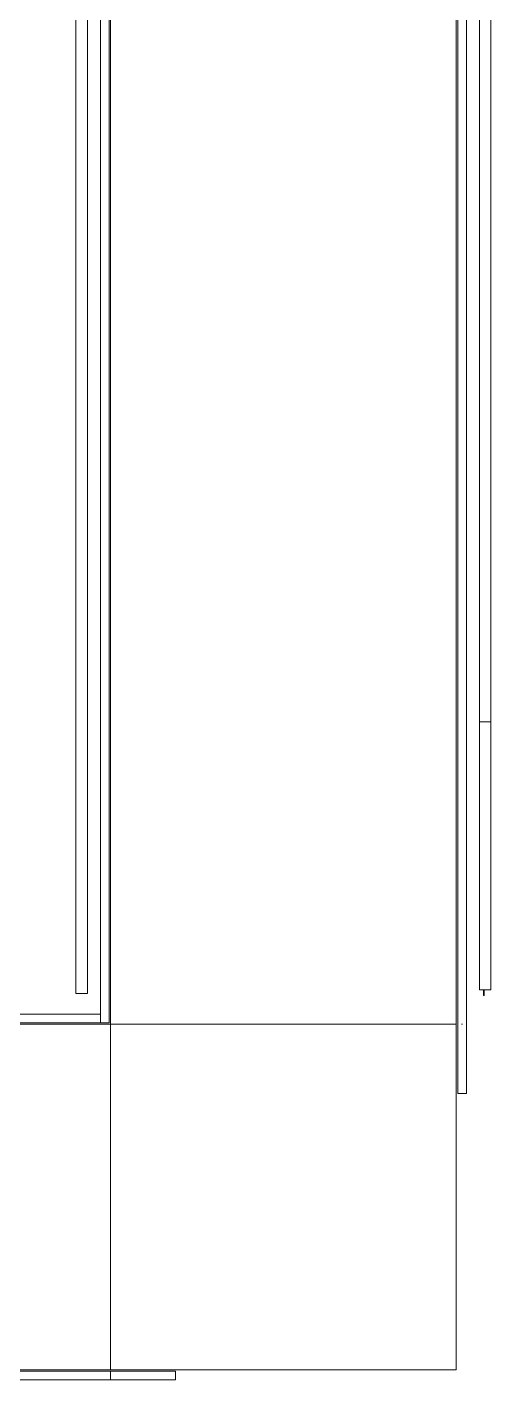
# Model space of a CAD drawing. Header units: inches. Extents: x -3803 to -1421, y -3454 to -210.
# Drawn here: x -3457.9 to -3377.4, y -1503.8 to -1268.9 of the extents above; entities that cross this region are included whole.
import ezdxf

# ---------------------------------------------------------------- set-up
doc = ezdxf.new("R2010")
doc.units = ezdxf.units.IN
doc.header["$MEASUREMENT"] = 0
for name, color, linetype, lineweight in [('A-FLOR', 192, 'Continuous', 13), ('A-FLOR-HRAL', 11, 'Continuous', 13), ('A-GLAZ-CURT', 52, 'Continuous', 13), ('A-GLAZ-CWMG', 51, 'Continuous', 13)]:
    doc.layers.add(name, color=color, linetype=linetype, lineweight=lineweight)

# ---------------------------------------------------------------- blocks, each defined once
blk = doc.blocks.new('Rectangular Mullion - 1_ H Guardrail Cap _mesh_-3135436-DIMENSION PLAN - LEVEL 2 _579_ - 2__ - CAD')
at = {"layer": 'A-GLAZ-CWMG', "lineweight": 9}
for p, q in [((-3449.4, -1436.69), (-3449.4, -1052.44)), ((-3447.4, -1052.44), (-3447.4, -1436.69)), ((-3449.4, -1436.69), (-3447.4, -1436.69))]:
    blk.add_line(p, q, dxfattribs=at)
blk = doc.blocks.new('Rectangular Mullion - 1_ H Guardrail Cap _mesh_-3135476-DIMENSION PLAN - LEVEL 2 _579_ - 2__ - CAD')
at = {"layer": 'A-GLAZ-CWMG', "lineweight": 9}
for p, q in [((-3449.4, -1436.69), (-3449.4, -1387.54)), ((-3447.4, -1387.54), (-3447.4, -1436.69)), ((-3449.4, -1436.69), (-3447.4, -1436.69))]:
    blk.add_line(p, q, dxfattribs=at)
blk = doc.blocks.new('Rectangular Mullion - 1_ H Guardrail Cap _mesh_-3135477-DIMENSION PLAN - LEVEL 2 _579_ - 2__ - CAD')
at = {"layer": 'A-GLAZ-CWMG', "lineweight": 9}
for p, q in [((-3449.4, -1387.54), (-3449.4, -1339.54)), ((-3447.4, -1339.54), (-3447.4, -1387.54))]:
    blk.add_line(p, q, dxfattribs=at)
blk = doc.blocks.new('Rectangular Mullion - 1_ H Guardrail Cap _mesh_-3133121-DIMENSION PLAN - LEVEL 2 _579_ - 2__ - CAD')
at = {"layer": 'A-GLAZ-CWMG', "lineweight": 9}
for p, q in [((-3449.4, -1339.54), (-3449.4, -1291.54)), ((-3447.4, -1291.54), (-3447.4, -1339.54))]:
    blk.add_line(p, q, dxfattribs=at)
blk = doc.blocks.new('System Panel - Perforated Metal 4-3985890-DIMENSION PLAN - LEVEL 2 _579_ - 2__ - CAD')
at = {"layer": 'A-GLAZ-CURT', "lineweight": 9}
for p, q in [((-186.12, -0.69), (-185.12, -0.69)), ((-186.12, -0.69), (-186.12, -0.81)), ((-185.12, -0.81), (-186.12, -0.81)), ((-185.12, -0.69), (-185.12, -0.81))]:
    blk.add_line(p, q, dxfattribs=at)
blk = doc.blocks.new('Rectangular Mullion - 1_ H Guardrail Cap _mesh_-3985868-DIMENSION PLAN - LEVEL 2 _579_ - 2__ - CAD')
at = {"layer": 'A-GLAZ-CWMG', "lineweight": 9}
for p, q in [((-3379.4, -1436.04), (-3379.4, -1065.8)), ((-3377.4, -1065.8), (-3377.4, -1436.04)), ((-3377.4, -1436.04), (-3379.4, -1436.04))]:
    blk.add_line(p, q, dxfattribs=at)
blk = doc.blocks.new('Rectangular Mullion - 1_ H Guardrail Cap _mesh_-3987811-DIMENSION PLAN - LEVEL 2 _579_ - 2__ - CAD')
at = {"layer": 'A-GLAZ-CWMG', "lineweight": 9}
for p, q in [((-3379.4, -1389.55), (-3379.4, -1341.05)), ((-3377.4, -1341.05), (-3377.4, -1389.55)), ((-3379.4, -1389.55), (-3377.4, -1389.55))]:
    blk.add_line(p, q, dxfattribs=at)
blk = doc.blocks.new('Rectangular Mullion - 1_ H Guardrail Cap _mesh_-3985985-DIMENSION PLAN - LEVEL 2 _579_ - 2__ - CAD')
at = {"layer": 'A-GLAZ-CWMG', "lineweight": 9}
for p, q in [((-3379.4, -1341.05), (-3379.4, -1293.05)), ((-3377.4, -1293.05), (-3377.4, -1341.05))]:
    blk.add_line(p, q, dxfattribs=at)
blk = doc.blocks.new('Rectangular Mullion - 1_ H Guardrail Cap _mesh_-3987799-DIMENSION PLAN - LEVEL 2 _579_ - 2__ - CAD')
at = {"layer": 'A-GLAZ-CWMG', "lineweight": 9}
blk.add_line((-0.5, 2), (-0.5, 0), dxfattribs=at)
blk = doc.blocks.new('Railing - Railing-3144202-DIMENSION PLAN - LEVEL 2 _579_ - 2__ - CAD')
at = {"layer": 'A-FLOR-HRAL', "lineweight": 9}
for p, q in [((-3445.15, -1059.52), (-3445.15, -1441.79)), ((-3443.65, -1441.79), (-3443.65, -1059.52))]:
    blk.add_line(p, q, dxfattribs=at)
at = {"layer": 'A-FLOR-HRAL', "lineweight": 9, "flags": 128}
blk.add_lwpolyline([(-3444.3, -1441.79), (-3444.4, -1441.79), (-3444.49, -1441.79)], dxfattribs=at)
blk = doc.blocks.new('Railing - Railing-3146174-DIMENSION PLAN - LEVEL 2 _579_ - 2__ - CAD')
at = {"layer": 'A-FLOR-HRAL', "lineweight": 9}
for p, q in [((-3383.15, -1064.77), (-3383.15, -1442.01)), ((-3381.65, -1442.01), (-3381.65, -1064.77)), ((-3383.15, -1442.01), (-3383.15, -1454.04)), ((-3381.65, -1454.04), (-3381.65, -1442.01)), ((-3382.3, -1454.04), (-3382.49, -1454.04))]:
    blk.add_line(p, q, dxfattribs=at)
blk.add_open_spline([(-3382.49, -1442.04), (-3382.46, -1442.04), (-3382.4, -1442.04), (-3382.34, -1442.04), (-3382.31, -1442.04)], degree=3, dxfattribs=at)
blk = doc.blocks.new('Handrail Type - Handrail_Internal_-3146866-DIMENSION PLAN - LEVEL 2 _579_ - 2__ - CAD')
at = {"layer": 'A-FLOR-HRAL', "lineweight": 9}
for p, q in [((-3383.15, -1064.77), (-3383.15, -1442.01)), ((-3381.65, -1442.01), (-3381.65, -1064.77)), ((-3383.15, -1442.01), (-3383.15, -1454.04)), ((-3381.65, -1454.04), (-3381.65, -1442.01)), ((-3382.3, -1454.04), (-3382.49, -1454.04))]:
    blk.add_line(p, q, dxfattribs=at)
blk.add_open_spline([(-3382.49, -1442.04), (-3382.46, -1442.04), (-3382.4, -1442.04), (-3382.34, -1442.04), (-3382.31, -1442.04)], degree=3, dxfattribs=at)
blk = doc.blocks.new('Handrail Type - Handrail_Internal_-V98-DIMENSION PLAN - LEVEL 2 _579_ - 2__ - CAD')
at = {"layer": 'A-FLOR-HRAL', "lineweight": 9}
for p, q in [((-3383.15, -1064.8), (-3383.15, -1442.04)), ((-3381.65, -1064.8), (-3381.65, -1442.04)), ((-3383.15, -1442.04), (-3383.15, -1454.04)), ((-3381.65, -1442.04), (-3381.65, -1454.04)), ((-3381.65, -1454.04), (-3383.15, -1454.04))]:
    blk.add_line(p, q, dxfattribs=at)
blk = doc.blocks.new('Handrail Type - Handrail_Internal_-3146938-DIMENSION PLAN - LEVEL 2 _579_ - 2__ - CAD')
at = {"layer": 'A-FLOR-HRAL', "lineweight": 9}
for p, q in [((-3445.15, -1059.52), (-3445.15, -1441.79)), ((-3443.65, -1441.79), (-3443.65, -1059.52))]:
    blk.add_line(p, q, dxfattribs=at)
at = {"layer": 'A-FLOR-HRAL', "lineweight": 9, "flags": 128}
blk.add_lwpolyline([(-3444.3, -1441.79), (-3444.4, -1441.79), (-3444.49, -1441.79)], dxfattribs=at)
blk = doc.blocks.new('Handrail Type - Handrail_Internal_-V99-DIMENSION PLAN - LEVEL 2 _579_ - 2__ - CAD')
at = {"layer": 'A-FLOR-HRAL', "lineweight": 9}
for p, q in [((-3445.15, -1441.79), (-3445.15, -1059.55)), ((-3443.65, -1441.79), (-3443.65, -1059.55)), ((-3445.15, -1441.79), (-3443.65, -1441.79))]:
    blk.add_line(p, q, dxfattribs=at)
blk = doc.blocks.new('Railing - Railing-4032774-DIMENSION PLAN - LEVEL 2 _579_ - 2__ - CAD')
at = {"layer": 'A-FLOR-HRAL', "lineweight": 9}
for p, q in [((-3635.36, -1440.29), (-3646.65, -1440.29)), ((-3646.65, -1441.79), (-3646.65, -1440.29)), ((-3646.65, -1441.79), (-3635.36, -1441.79)), ((-3617.65, -1440.29), (-3635.36, -1440.29)), ((-3635.36, -1441.79), (-3617.65, -1441.79)), ((-3445.15, -1440.29), (-3617.65, -1440.29)), ((-3617.65, -1441.79), (-3445.15, -1441.79))]:
    blk.add_line(p, q, dxfattribs=at)
at = {"layer": 'A-FLOR-HRAL', "lineweight": 9, "flags": 128}
for points in [[(-3617.65, -1441.79), (-3617.65, -1441.77), (-3617.65, -1441.69), (-3617.65, -1441.57), (-3617.65, -1441.42), (-3617.65, -1441.24), (-3617.65, -1441.04), (-3617.65, -1440.85), (-3617.65, -1440.67), (-3617.65, -1440.51), (-3617.65, -1440.39), (-3617.65, -1440.32), (-3617.65, -1440.29)], [(-3617.65, -1440.29), (-3617.65, -1440.32), (-3617.65, -1440.39), (-3617.65, -1440.51), (-3617.65, -1440.67), (-3617.65, -1440.85), (-3617.65, -1441.04), (-3617.65, -1441.24), (-3617.65, -1441.42), (-3617.65, -1441.57), (-3617.65, -1441.69), (-3617.65, -1441.77), (-3617.65, -1441.79)]]:
    blk.add_lwpolyline(points, dxfattribs=at)
at = {"layer": 'A-FLOR-HRAL', "lineweight": 9}
blk.add_open_spline([(-3635.36, -1441.79), (-3635.37, -1441.79), (-3635.37, -1441.77), (-3635.38, -1441.7), (-3635.39, -1441.58), (-3635.39, -1441.37), (-3635.4, -1441.04), (-3635.39, -1440.65), (-3635.38, -1440.36), (-3635.37, -1440.29), (-3635.36, -1440.29)], degree=3, knots=[0, 0, 0, 0, 0.083333, 0.166667, 0.25, 0.333333, 0.5, 0.666667, 0.833333, 1, 1, 1, 1], dxfattribs=at)
blk = doc.blocks.new('Railing - Railing-4034235-DIMENSION PLAN - LEVEL 2 _579_ - 2__ - CAD')
at = {"layer": 'A-FLOR-HRAL', "lineweight": 9}
for p, q in [((-3635.36, -1502.29), (-3646.65, -1502.29)), ((-3646.65, -1503.79), (-3646.65, -1502.29)), ((-3617.65, -1502.29), (-3635.36, -1502.29)), ((-3443.36, -1502.29), (-3617.65, -1502.29)), ((-3432.15, -1502.29), (-3443.36, -1502.29)), ((-3432.15, -1502.29), (-3432.15, -1503.79)), ((-3646.65, -1503.79), (-3635.36, -1503.79)), ((-3635.36, -1503.79), (-3617.65, -1503.79)), ((-3617.65, -1503.79), (-3443.36, -1503.79)), ((-3443.36, -1503.79), (-3432.15, -1503.79))]:
    blk.add_line(p, q, dxfattribs=at)
at = {"layer": 'A-FLOR-HRAL', "lineweight": 9, "flags": 128}
for points in [[(-3617.65, -1503.79), (-3617.65, -1503.77), (-3617.65, -1503.69), (-3617.65, -1503.57), (-3617.65, -1503.42), (-3617.65, -1503.24), (-3617.65, -1503.04), (-3617.65, -1502.85), (-3617.65, -1502.67), (-3617.65, -1502.51), (-3617.65, -1502.39), (-3617.65, -1502.32), (-3617.65, -1502.29)], [(-3617.65, -1502.29), (-3617.65, -1502.32), (-3617.65, -1502.39), (-3617.65, -1502.51), (-3617.65, -1502.67), (-3617.65, -1502.85), (-3617.65, -1503.04), (-3617.65, -1503.24), (-3617.65, -1503.42), (-3617.65, -1503.57), (-3617.65, -1503.69), (-3617.65, -1503.77), (-3617.65, -1503.79)]]:
    blk.add_lwpolyline(points, dxfattribs=at)
at = {"layer": 'A-FLOR-HRAL', "lineweight": 9}
for points in [[(-3635.36, -1503.79), (-3635.37, -1503.79), (-3635.37, -1503.77), (-3635.38, -1503.7), (-3635.39, -1503.58), (-3635.39, -1503.37), (-3635.4, -1503.04), (-3635.39, -1502.65), (-3635.38, -1502.36), (-3635.37, -1502.29), (-3635.36, -1502.29)], [(-3443.36, -1503.79), (-3443.37, -1503.79), (-3443.37, -1503.77), (-3443.38, -1503.7), (-3443.39, -1503.58), (-3443.39, -1503.37), (-3443.4, -1503.04), (-3443.39, -1502.65), (-3443.38, -1502.36), (-3443.37, -1502.29), (-3443.36, -1502.29)]]:
    blk.add_open_spline(points, degree=3, knots=[0, 0, 0, 0, 0.083333, 0.166667, 0.25, 0.333333, 0.5, 0.666667, 0.833333, 1, 1, 1, 1], dxfattribs=at)

msp = doc.modelspace()

# ---------------------------------------------------------------- linework, layer by layer
at = {"layer": 'A-FLOR', "lineweight": 20}
for p, q in [((-3443.4, -1502.04), (-3443.4, -999.8)), ((-3383.4, -1059.8), (-3383.4, -1502.04)), ((-3707.4, -1442.04), (-3383.4, -1442.04)), ((-3383.4, -1502.04), (-3647.4, -1502.04))]:
    msp.add_line(p, q, dxfattribs=at)

# ---------------------------------------------------------------- block references
at = {"layer": 'A-FLOR-HRAL', "lineweight": 9}
for name in ['Railing - Railing-3144202-DIMENSION PLAN - LEVEL 2 _579_ - 2__ - CAD', 'Handrail Type - Handrail_Internal_-3146938-DIMENSION PLAN - LEVEL 2 _579_ - 2__ - CAD', 'Handrail Type - Handrail_Internal_-V99-DIMENSION PLAN - LEVEL 2 _579_ - 2__ - CAD', 'Railing - Railing-3146174-DIMENSION PLAN - LEVEL 2 _579_ - 2__ - CAD', 'Handrail Type - Handrail_Internal_-3146866-DIMENSION PLAN - LEVEL 2 _579_ - 2__ - CAD', 'Handrail Type - Handrail_Internal_-V98-DIMENSION PLAN - LEVEL 2 _579_ - 2__ - CAD', 'Railing - Railing-4032774-DIMENSION PLAN - LEVEL 2 _579_ - 2__ - CAD', 'Railing - Railing-4034235-DIMENSION PLAN - LEVEL 2 _579_ - 2__ - CAD']:
    msp.add_blockref(name, (0, 0), dxfattribs=at)
at = {"layer": 'A-GLAZ-CURT', "lineweight": 9, "rotation": 90.00000000000007}
msp.add_blockref('System Panel - Perforated Metal 4-3985890-DIMENSION PLAN - LEVEL 2 _579_ - 2__ - CAD', (-3379.4, -1250.92), dxfattribs=at)
at = {"layer": 'A-GLAZ-CWMG', "lineweight": 9}
for name, p in [('Rectangular Mullion - 1_ H Guardrail Cap _mesh_-3135436-DIMENSION PLAN - LEVEL 2 _579_ - 2__ - CAD', (0, 0)), ('Rectangular Mullion - 1_ H Guardrail Cap _mesh_-3985868-DIMENSION PLAN - LEVEL 2 _579_ - 2__ - CAD', (0, 0)), ('Rectangular Mullion - 1_ H Guardrail Cap _mesh_-3133121-DIMENSION PLAN - LEVEL 2 _579_ - 2__ - CAD', (0, 48)), ('Rectangular Mullion - 1_ H Guardrail Cap _mesh_-3985985-DIMENSION PLAN - LEVEL 2 _579_ - 2__ - CAD', (0, 48)), ('Rectangular Mullion - 1_ H Guardrail Cap _mesh_-3133121-DIMENSION PLAN - LEVEL 2 _579_ - 2__ - CAD', (0, 0)), ('Rectangular Mullion - 1_ H Guardrail Cap _mesh_-3985985-DIMENSION PLAN - LEVEL 2 _579_ - 2__ - CAD', (0, 0)), ('Rectangular Mullion - 1_ H Guardrail Cap _mesh_-3135477-DIMENSION PLAN - LEVEL 2 _579_ - 2__ - CAD', (0, 0)), ('Rectangular Mullion - 1_ H Guardrail Cap _mesh_-3987811-DIMENSION PLAN - LEVEL 2 _579_ - 2__ - CAD', (0, 0)), ('Rectangular Mullion - 1_ H Guardrail Cap _mesh_-3135476-DIMENSION PLAN - LEVEL 2 _579_ - 2__ - CAD', (0, 0))]:
    msp.add_blockref(name, p, dxfattribs=at)
at = {"layer": 'A-GLAZ-CWMG', "lineweight": 9, "extrusion": (0, 0, -1), "rotation": 89.99999999999991}
msp.add_blockref('Rectangular Mullion - 1_ H Guardrail Cap _mesh_-3987799-DIMENSION PLAN - LEVEL 2 _579_ - 2__ - CAD', (3379.4, -1389.05), dxfattribs=at)

doc.saveas('drawing.dxf')
